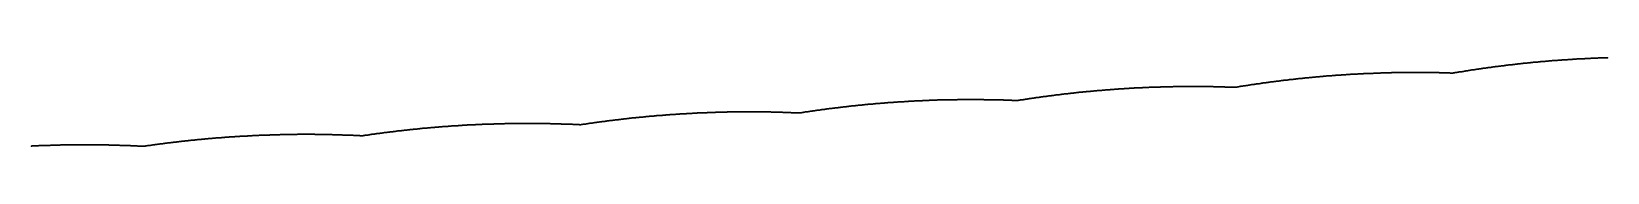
# Model space of a CAD drawing. Header units: metres. Extents: x 0 to 360, y 49 to 117.
# Drawn here: x 180 to 191.24, y 66.75 to 67.38 of the extents above; entities that cross this region are included whole.
import ezdxf

# ---------------------------------------------------------------- set-up
doc = ezdxf.new("R2010")
doc.units = ezdxf.units.M

msp = doc.modelspace()

# ---------------------------------------------------------------- linework, layer by layer
for p in [(190.801, 67.358), (190.807, 67.358), (190.813, 67.359), (190.819, 67.359), (190.825, 67.36), (190.83, 67.36), (190.836, 67.361), (190.842, 67.361), (190.848, 67.362), (190.854, 67.362), (190.86, 67.363), (190.866, 67.363), (190.871, 67.363), (190.877, 67.364), (190.883, 67.364), (190.889, 67.365), (190.895, 67.365), (190.901, 67.366), (190.907, 67.366), (190.913, 67.366), (190.918, 67.367), (190.924, 67.367), (190.93, 67.368), (190.936, 67.368), (190.942, 67.368), (190.948, 67.369), (190.954, 67.369), (190.96, 67.37), (190.965, 67.37), (190.971, 67.37), (190.977, 67.371), (190.983, 67.371), (190.989, 67.371), (190.995, 67.372), (191.001, 67.372), (191.006, 67.373), (191.012, 67.373), (191.018, 67.373), (191.024, 67.374), (191.03, 67.374), (191.036, 67.374), (191.042, 67.375), (191.048, 67.375), (191.053, 67.375), (191.059, 67.375), (191.065, 67.376), (191.071, 67.376), (191.077, 67.376), (191.083, 67.377), (191.089, 67.377), (191.095, 67.377), (191.1, 67.377), (191.106, 67.378), (191.112, 67.378), (191.118, 67.378), (191.124, 67.379), (191.13, 67.379), (191.136, 67.379), (191.141, 67.379), (191.147, 67.38), (191.153, 67.38), (191.159, 67.38), (191.165, 67.38), (191.171, 67.38), (191.177, 67.381), (191.183, 67.381), (191.188, 67.381), (191.194, 67.381), (191.2, 67.382), (191.206, 67.382), (191.212, 67.382), (191.218, 67.382), (191.224, 67.382), (191.229, 67.382), (191.235, 67.383), (191.241, 67.383), (189.162, 67.245), (189.168, 67.246), (189.173, 67.246), (189.179, 67.247), (189.185, 67.247), (189.191, 67.248), (189.197, 67.248), (189.203, 67.249), (189.209, 67.249), (189.215, 67.25), (189.221, 67.25), (189.226, 67.251), (189.232, 67.251), (189.238, 67.252), (189.244, 67.252), (189.25, 67.253), (189.256, 67.253), (189.262, 67.253), (189.268, 67.254), (189.273, 67.254), (189.279, 67.255), (189.285, 67.255), (189.291, 67.256), (189.297, 67.256), (189.303, 67.257), (189.309, 67.257), (189.315, 67.257), (189.32, 67.258), (189.326, 67.258), (189.332, 67.259), (189.338, 67.259), (189.344, 67.26), (189.35, 67.26), (189.356, 67.26), (189.362, 67.261), (189.368, 67.261), (189.373, 67.261), (189.379, 67.262), (189.385, 67.262), (189.391, 67.263), (189.397, 67.263), (189.403, 67.263), (189.409, 67.264), (189.415, 67.264), (189.42, 67.264), (189.426, 67.265), (189.432, 67.265), (189.438, 67.265), (189.444, 67.266), (189.45, 67.266), (189.456, 67.266), (189.462, 67.267), (189.467, 67.267), (189.473, 67.267), (189.479, 67.268), (189.485, 67.268), (189.491, 67.268), (189.497, 67.268), (189.503, 67.269), (189.509, 67.269), (189.515, 67.269), (189.52, 67.269), (189.526, 67.27), (189.532, 67.27), (189.538, 67.27), (189.544, 67.271), (189.55, 67.271), (189.556, 67.271), (189.562, 67.271), (189.567, 67.271), (189.573, 67.272), (189.579, 67.272), (189.585, 67.272), (189.591, 67.272), (189.597, 67.273), (189.603, 67.273), (189.609, 67.273), (189.614, 67.273), (189.62, 67.273), (189.626, 67.274), (189.632, 67.274), (189.638, 67.274), (189.644, 67.274), (189.65, 67.274), (189.656, 67.274), (189.661, 67.275), (189.667, 67.275), (189.673, 67.275), (189.679, 67.275), (189.685, 67.275), (189.691, 67.275), (189.697, 67.275), (189.703, 67.276), (189.708, 67.276), (189.714, 67.276), (189.72, 67.276), (189.726, 67.276), (189.732, 67.276), (189.738, 67.276), (189.744, 67.276), (189.75, 67.276), (189.756, 67.277), (189.761, 67.277), (189.767, 67.277), (189.773, 67.277), (189.779, 67.277), (189.785, 67.277), (189.791, 67.277), (189.797, 67.277), (189.803, 67.277), (189.808, 67.277), (189.814, 67.277), (189.82, 67.277), (189.826, 67.277), (189.832, 67.277), (189.838, 67.277), (189.844, 67.277), (189.85, 67.277), (189.855, 67.277), (189.861, 67.277), (189.867, 67.277), (189.873, 67.277), (189.879, 67.277), (189.885, 67.277), (189.891, 67.277), (189.897, 67.277), (189.902, 67.277), (189.908, 67.277), (189.914, 67.277), (189.92, 67.277), (189.926, 67.277), (189.932, 67.277), (189.938, 67.277), (189.944, 67.277), (189.949, 67.277), (189.955, 67.277), (189.961, 67.277), (189.967, 67.277), (189.973, 67.277), (189.979, 67.277), (189.985, 67.277), (189.991, 67.276), (189.996, 67.276), (190.002, 67.276), (190.008, 67.276), (190.014, 67.276), (190.02, 67.276), (190.026, 67.276), (190.032, 67.276), (190.038, 67.276), (190.043, 67.275), (190.049, 67.275), (190.055, 67.275), (190.061, 67.275), (190.067, 67.275), (190.073, 67.275), (190.079, 67.275), (190.085, 67.274), (190.09, 67.274), (190.096, 67.274), (190.102, 67.274), (190.108, 67.274), (190.114, 67.274), (190.12, 67.273), (190.126, 67.273), (190.132, 67.273), (190.137, 67.273), (190.143, 67.274), (190.149, 67.275), (190.155, 67.276), (190.161, 67.277), (190.167, 67.278), (190.173, 67.279), (190.179, 67.28), (190.184, 67.281), (190.19, 67.282), (190.196, 67.283), (190.202, 67.283), (190.208, 67.284), (190.214, 67.285), (190.22, 67.286), (190.226, 67.287), (190.231, 67.288), (190.237, 67.289), (190.243, 67.29), (190.249, 67.291), (190.255, 67.292), (190.261, 67.293), (190.267, 67.294), (190.273, 67.295), (190.278, 67.296), (190.284, 67.296), (190.29, 67.297), (190.296, 67.298), (190.302, 67.299), (190.308, 67.3), (190.314, 67.301), (190.32, 67.302), (190.325, 67.303), (190.331, 67.303), (190.337, 67.304), (190.343, 67.305), (190.349, 67.306), (190.355, 67.307), (190.361, 67.308), (190.367, 67.308), (190.372, 67.309), (190.378, 67.31), (190.384, 67.311), (190.39, 67.312), (190.396, 67.313), (190.402, 67.313), (190.408, 67.314), (190.414, 67.315), (190.419, 67.316), (190.425, 67.317), (190.431, 67.317), (190.437, 67.318), (190.443, 67.319), (190.449, 67.32), (190.455, 67.32), (190.46, 67.321), (190.466, 67.322), (190.472, 67.323), (190.478, 67.323), (190.484, 67.324), (190.49, 67.325), (190.496, 67.326), (190.502, 67.326), (190.507, 67.327), (190.513, 67.328), (190.519, 67.329), (190.525, 67.329), (190.531, 67.33), (190.537, 67.331), (190.543, 67.331), (190.549, 67.332), (190.554, 67.333), (190.56, 67.333), (190.566, 67.334), (190.572, 67.335), (190.578, 67.335), (190.584, 67.336), (190.59, 67.337), (190.596, 67.337), (190.601, 67.338), (190.607, 67.339), (190.613, 67.339), (190.619, 67.34), (190.625, 67.341), (190.631, 67.341), (190.637, 67.342), (190.643, 67.343), (190.648, 67.343), (190.654, 67.344), (190.66, 67.344), (190.666, 67.345), (190.672, 67.346), (190.678, 67.346), (190.684, 67.347), (190.689, 67.347), (190.695, 67.348), (190.701, 67.349), (190.707, 67.349), (190.713, 67.35), (190.719, 67.35), (190.725, 67.351), (190.731, 67.351), (190.736, 67.352), (190.742, 67.352), (190.748, 67.353), (190.754, 67.354), (190.76, 67.354), (190.766, 67.355), (190.772, 67.355), (190.778, 67.356), (190.783, 67.356), (190.789, 67.357), (190.795, 67.357), (187.454, 67.133), (187.46, 67.133), (187.466, 67.134), (187.472, 67.135), (187.478, 67.135), (187.484, 67.136), (187.49, 67.136), (187.495, 67.137), (187.501, 67.138), (187.507, 67.138), (187.513, 67.139), (187.519, 67.139), (187.525, 67.14), (187.531, 67.14), (187.537, 67.141), (187.543, 67.142), (187.549, 67.142), (187.554, 67.143), (187.56, 67.143), (187.566, 67.144), (187.572, 67.144), (187.578, 67.145), (187.584, 67.145), (187.59, 67.146), (187.596, 67.146), (187.602, 67.147), (187.607, 67.147), (187.613, 67.148), (187.619, 67.148), (187.625, 67.149), (187.631, 67.149), (187.637, 67.15), (187.643, 67.15), (187.649, 67.151), (187.655, 67.151), (187.661, 67.152), (187.666, 67.152), (187.672, 67.153), (187.678, 67.153), (187.684, 67.154), (187.69, 67.154), (187.696, 67.155), (187.702, 67.155), (187.708, 67.156), (187.714, 67.156), (187.719, 67.156), (187.725, 67.157), (187.731, 67.157), (187.737, 67.158), (187.743, 67.158), (187.749, 67.158), (187.755, 67.159), (187.761, 67.159), (187.767, 67.16), (187.772, 67.16), (187.778, 67.16), (187.784, 67.161), (187.79, 67.161), (187.796, 67.162), (187.802, 67.162), (187.808, 67.162), (187.814, 67.163), (187.82, 67.163), (187.825, 67.163), (187.831, 67.164), (187.837, 67.164), (187.843, 67.164), (187.849, 67.165), (187.855, 67.165), (187.861, 67.165), (187.867, 67.166), (187.873, 67.166), (187.879, 67.166), (187.884, 67.167), (187.89, 67.167), (187.896, 67.167), (187.902, 67.167), (187.908, 67.168), (187.914, 67.168), (187.92, 67.168), (187.926, 67.169), (187.932, 67.169), (187.937, 67.169), (187.943, 67.169), (187.949, 67.17), (187.955, 67.17), (187.961, 67.17), (187.967, 67.17), (187.973, 67.171), (187.979, 67.171), (187.985, 67.171), (187.99, 67.171), (187.996, 67.172), (188.002, 67.172), (188.008, 67.172), (188.014, 67.172), (188.02, 67.172), (188.026, 67.173), (188.032, 67.173), (188.038, 67.173), (188.043, 67.173), (188.049, 67.173), (188.055, 67.174), (188.061, 67.174), (188.067, 67.174), (188.073, 67.174), (188.079, 67.174), (188.085, 67.174), (188.091, 67.174), (188.096, 67.175), (188.102, 67.175), (188.108, 67.175), (188.114, 67.175), (188.12, 67.175), (188.126, 67.175), (188.132, 67.175), (188.138, 67.175), (188.144, 67.176), (188.149, 67.176), (188.155, 67.176), (188.161, 67.176), (188.167, 67.176), (188.173, 67.176), (188.179, 67.176), (188.185, 67.176), (188.191, 67.176), (188.197, 67.176), (188.202, 67.176), (188.208, 67.176), (188.214, 67.177), (188.22, 67.177), (188.226, 67.177), (188.232, 67.177), (188.238, 67.177), (188.244, 67.177), (188.25, 67.177), (188.255, 67.177), (188.261, 67.177), (188.267, 67.177), (188.273, 67.177), (188.279, 67.177), (188.285, 67.177), (188.291, 67.177), (188.297, 67.177), (188.303, 67.177), (188.308, 67.177), (188.314, 67.177), (188.32, 67.177), (188.326, 67.177), (188.332, 67.177), (188.338, 67.177), (188.344, 67.177), (188.35, 67.177), (188.356, 67.176), (188.361, 67.176), (188.367, 67.176), (188.373, 67.176), (188.379, 67.176), (188.385, 67.176), (188.391, 67.176), (188.397, 67.176), (188.403, 67.176), (188.409, 67.176), (188.414, 67.176), (188.42, 67.176), (188.426, 67.176), (188.432, 67.175), (188.438, 67.175), (188.444, 67.175), (188.45, 67.175), (188.456, 67.175), (188.462, 67.175), (188.467, 67.175), (188.473, 67.174), (188.479, 67.174), (188.485, 67.174), (188.491, 67.174), (188.497, 67.174), (188.503, 67.174), (188.509, 67.174), (188.514, 67.173), (188.52, 67.173), (188.526, 67.173), (188.532, 67.173), (188.538, 67.173), (188.544, 67.172), (188.55, 67.172), (188.556, 67.172), (188.562, 67.172), (188.567, 67.172), (188.573, 67.171), (188.579, 67.171), (188.585, 67.171), (188.591, 67.172), (188.597, 67.173), (188.603, 67.174), (188.609, 67.175), (188.615, 67.176), (188.62, 67.177), (188.626, 67.178), (188.632, 67.179), (188.638, 67.18), (188.644, 67.181), (188.65, 67.181), (188.656, 67.182), (188.662, 67.183), (188.667, 67.184), (188.673, 67.185), (188.679, 67.186), (188.685, 67.187), (188.691, 67.188), (188.697, 67.189), (188.703, 67.19), (188.709, 67.19), (188.715, 67.191), (188.72, 67.192), (188.726, 67.193), (188.732, 67.194), (188.738, 67.195), (188.744, 67.196), (188.75, 67.196), (188.756, 67.197), (188.762, 67.198), (188.768, 67.199), (188.773, 67.2), (188.779, 67.201), (188.785, 67.202), (188.791, 67.202), (188.797, 67.203), (188.803, 67.204), (188.809, 67.205), (188.815, 67.206), (188.82, 67.206), (188.826, 67.207), (188.832, 67.208), (188.838, 67.209), (188.844, 67.21), (188.85, 67.21), (188.856, 67.211), (188.862, 67.212), (188.868, 67.213), (188.873, 67.213), (188.879, 67.214), (188.885, 67.215), (188.891, 67.216), (188.897, 67.216), (188.903, 67.217), (188.909, 67.218), (188.915, 67.219), (188.921, 67.219), (188.926, 67.22), (188.932, 67.221), (188.938, 67.221), (188.944, 67.222), (188.95, 67.223), (188.956, 67.223), (188.962, 67.224), (188.968, 67.225), (188.973, 67.226), (188.979, 67.226), (188.985, 67.227), (188.991, 67.228), (188.997, 67.228), (189.003, 67.229), (189.009, 67.23), (189.015, 67.23), (189.021, 67.231), (189.026, 67.231), (189.032, 67.232), (189.038, 67.233), (189.044, 67.233), (189.05, 67.234), (189.056, 67.235), (189.062, 67.235), (189.068, 67.236), (189.073, 67.236), (189.079, 67.237), (189.085, 67.238), (189.091, 67.238), (189.097, 67.239), (189.103, 67.239), (189.109, 67.24), (189.115, 67.241), (189.121, 67.241), (189.126, 67.242), (189.132, 67.242), (189.138, 67.243), (189.144, 67.243), (189.15, 67.244), (189.156, 67.244), (185.707, 67.02), (185.713, 67.021), (185.719, 67.022), (185.725, 67.022), (185.731, 67.023), (185.737, 67.024), (185.743, 67.025), (185.749, 67.025), (185.755, 67.026), (185.761, 67.027), (185.766, 67.027), (185.772, 67.028), (185.778, 67.029), (185.784, 67.029), (185.79, 67.03), (185.796, 67.031), (185.802, 67.032), (185.808, 67.032), (185.814, 67.033), (185.82, 67.034), (185.826, 67.034), (185.831, 67.035), (185.837, 67.036), (185.843, 67.036), (185.849, 67.037), (185.855, 67.037), (185.861, 67.038), (185.867, 67.039), (185.873, 67.039), (185.879, 67.04), (185.885, 67.041), (185.891, 67.041), (185.896, 67.042), (185.902, 67.042), (185.908, 67.043), (185.914, 67.044), (185.92, 67.044), (185.926, 67.045), (185.932, 67.045), (185.938, 67.046), (185.944, 67.047), (185.95, 67.047), (185.956, 67.048), (185.961, 67.048), (185.967, 67.049), (185.973, 67.049), (185.979, 67.05), (185.985, 67.05), (185.991, 67.051), (185.997, 67.051), (186.003, 67.052), (186.009, 67.053), (186.015, 67.053), (186.02, 67.054), (186.026, 67.054), (186.032, 67.055), (186.038, 67.055), (186.044, 67.056), (186.05, 67.056), (186.056, 67.057), (186.062, 67.057), (186.068, 67.058), (186.074, 67.058), (186.08, 67.058), (186.085, 67.059), (186.091, 67.059), (186.097, 67.06), (186.103, 67.06), (186.109, 67.061), (186.115, 67.061), (186.121, 67.062), (186.127, 67.062), (186.133, 67.063), (186.139, 67.063), (186.145, 67.063), (186.15, 67.064), (186.156, 67.064), (186.162, 67.065), (186.168, 67.065), (186.174, 67.065), (186.18, 67.066), (186.186, 67.066), (186.192, 67.067), (186.198, 67.067), (186.204, 67.067), (186.209, 67.068), (186.215, 67.068), (186.221, 67.068), (186.227, 67.069), (186.233, 67.069), (186.239, 67.07), (186.245, 67.07), (186.251, 67.07), (186.257, 67.071), (186.263, 67.071), (186.269, 67.071), (186.274, 67.072), (186.28, 67.072), (186.286, 67.072), (186.292, 67.072), (186.298, 67.073), (186.304, 67.073), (186.31, 67.073), (186.316, 67.074), (186.322, 67.074), (186.328, 67.074), (186.333, 67.075), (186.339, 67.075), (186.345, 67.075), (186.351, 67.075), (186.357, 67.076), (186.363, 67.076), (186.369, 67.076), (186.375, 67.076), (186.381, 67.077), (186.387, 67.077), (186.392, 67.077), (186.398, 67.077), (186.404, 67.078), (186.41, 67.078), (186.416, 67.078), (186.422, 67.078), (186.428, 67.078), (186.434, 67.079), (186.44, 67.079), (186.446, 67.079), (186.452, 67.079), (186.457, 67.079), (186.463, 67.08), (186.469, 67.08), (186.475, 67.08), (186.481, 67.08), (186.487, 67.08), (186.493, 67.08), (186.499, 67.081), (186.505, 67.081), (186.511, 67.081), (186.516, 67.081), (186.522, 67.081), (186.528, 67.081), (186.534, 67.081), (186.54, 67.081), (186.546, 67.082), (186.552, 67.082), (186.558, 67.082), (186.564, 67.082), (186.57, 67.082), (186.575, 67.082), (186.581, 67.082), (186.587, 67.082), (186.593, 67.082), (186.599, 67.082), (186.605, 67.083), (186.611, 67.083), (186.617, 67.083), (186.623, 67.083), (186.629, 67.083), (186.634, 67.083), (186.64, 67.083), (186.646, 67.083), (186.652, 67.083), (186.658, 67.083), (186.664, 67.083), (186.67, 67.083), (186.676, 67.083), (186.682, 67.083), (186.688, 67.083), (186.693, 67.083), (186.699, 67.083), (186.705, 67.083), (186.711, 67.083), (186.717, 67.083), (186.723, 67.083), (186.729, 67.083), (186.735, 67.083), (186.741, 67.083), (186.747, 67.083), (186.752, 67.083), (186.758, 67.083), (186.764, 67.083), (186.77, 67.083), (186.776, 67.083), (186.782, 67.083), (186.788, 67.083), (186.794, 67.082), (186.8, 67.082), (186.806, 67.082), (186.811, 67.082), (186.817, 67.082), (186.823, 67.082), (186.829, 67.082), (186.835, 67.082), (186.841, 67.082), (186.847, 67.082), (186.853, 67.082), (186.859, 67.081), (186.865, 67.081), (186.87, 67.081), (186.876, 67.081), (186.882, 67.081), (186.888, 67.081), (186.894, 67.081), (186.9, 67.08), (186.906, 67.08), (186.912, 67.08), (186.918, 67.08), (186.924, 67.08), (186.929, 67.08), (186.935, 67.079), (186.941, 67.079), (186.947, 67.079), (186.953, 67.079), (186.959, 67.079), (186.965, 67.078), (186.971, 67.078), (186.977, 67.078), (186.983, 67.078), (186.988, 67.078), (186.994, 67.077), (187, 67.077), (187.006, 67.077), (187.012, 67.077), (187.018, 67.076), (187.024, 67.076), (187.03, 67.076), (187.036, 67.077), (187.042, 67.078), (187.047, 67.079), (187.053, 67.08), (187.059, 67.081), (187.065, 67.082), (187.071, 67.082), (187.077, 67.083), (187.083, 67.084), (187.089, 67.085), (187.095, 67.086), (187.1, 67.087), (187.106, 67.088), (187.112, 67.089), (187.118, 67.09), (187.124, 67.091), (187.13, 67.091), (187.136, 67.092), (187.142, 67.093), (187.148, 67.094), (187.154, 67.095), (187.159, 67.096), (187.165, 67.097), (187.171, 67.097), (187.177, 67.098), (187.183, 67.099), (187.189, 67.1), (187.195, 67.101), (187.201, 67.102), (187.207, 67.102), (187.213, 67.103), (187.218, 67.104), (187.224, 67.105), (187.23, 67.106), (187.236, 67.106), (187.242, 67.107), (187.248, 67.108), (187.254, 67.109), (187.26, 67.11), (187.266, 67.11), (187.271, 67.111), (187.277, 67.112), (187.283, 67.113), (187.289, 67.113), (187.295, 67.114), (187.301, 67.115), (187.307, 67.116), (187.313, 67.116), (187.319, 67.117), (187.325, 67.118), (187.33, 67.118), (187.336, 67.119), (187.342, 67.12), (187.348, 67.121), (187.354, 67.121), (187.36, 67.122), (187.366, 67.123), (187.372, 67.123), (187.378, 67.124), (187.383, 67.125), (187.389, 67.125), (187.395, 67.126), (187.401, 67.127), (187.407, 67.127), (187.413, 67.128), (187.419, 67.129), (187.425, 67.129), (187.431, 67.13), (187.437, 67.131), (187.442, 67.131), (187.448, 67.132), (183.268, 66.908), (183.274, 66.908), (183.28, 66.908), (183.286, 66.908), (183.292, 66.908), (183.298, 66.909), (183.304, 66.909), (183.31, 66.909), (183.316, 66.909), (183.322, 66.909), (183.328, 66.909), (183.334, 66.91), (183.339, 66.91), (183.345, 66.91), (183.351, 66.91), (183.357, 66.91), (183.363, 66.91), (183.369, 66.91), (183.375, 66.911), (183.381, 66.911), (183.387, 66.911), (183.393, 66.911), (183.399, 66.911), (183.405, 66.911), (183.411, 66.911), (183.417, 66.911), (183.422, 66.911), (183.428, 66.911), (183.434, 66.912), (183.44, 66.912), (183.446, 66.912), (183.452, 66.912), (183.458, 66.912), (183.464, 66.912), (183.47, 66.912), (183.476, 66.912), (183.482, 66.912), (183.488, 66.912), (183.494, 66.912), (183.5, 66.912), (183.506, 66.912), (183.511, 66.912), (183.517, 66.912), (183.523, 66.912), (183.529, 66.912), (183.535, 66.912), (183.541, 66.912), (183.547, 66.912), (183.553, 66.912), (183.559, 66.912), (183.565, 66.912), (183.571, 66.912), (183.577, 66.912), (183.583, 66.912), (183.589, 66.912), (183.594, 66.912), (183.6, 66.912), (183.606, 66.912), (183.612, 66.912), (183.618, 66.912), (183.624, 66.912), (183.63, 66.912), (183.636, 66.912), (183.642, 66.912), (183.648, 66.911), (183.654, 66.911), (183.66, 66.911), (183.666, 66.911), (183.672, 66.911), (183.677, 66.911), (183.683, 66.911), (183.689, 66.911), (183.695, 66.911), (183.701, 66.91), (183.707, 66.91), (183.713, 66.91), (183.719, 66.91), (183.725, 66.91), (183.731, 66.91), (183.737, 66.91), (183.743, 66.91), (183.749, 66.909), (183.754, 66.909), (183.76, 66.909), (183.766, 66.909), (183.772, 66.909), (183.778, 66.908), (183.784, 66.908), (183.79, 66.908), (183.796, 66.908), (183.802, 66.908), (183.95, 66.908), (183.956, 66.909), (183.962, 66.91), (183.968, 66.911), (183.974, 66.912), (183.98, 66.913), (183.986, 66.913), (183.992, 66.914), (183.997, 66.915), (184.003, 66.916), (184.009, 66.917), (184.015, 66.918), (184.021, 66.918), (184.027, 66.919), (184.033, 66.92), (184.039, 66.921), (184.045, 66.922), (184.051, 66.923), (184.057, 66.923), (184.063, 66.924), (184.069, 66.925), (184.074, 66.926), (184.08, 66.927), (184.086, 66.927), (184.092, 66.928), (184.098, 66.929), (184.104, 66.93), (184.11, 66.93), (184.116, 66.931), (184.122, 66.932), (184.128, 66.933), (184.134, 66.933), (184.14, 66.934), (184.146, 66.935), (184.151, 66.936), (184.157, 66.936), (184.163, 66.937), (184.169, 66.938), (184.175, 66.938), (184.181, 66.939), (184.187, 66.94), (184.193, 66.941), (184.199, 66.941), (184.205, 66.942), (184.211, 66.943), (184.217, 66.943), (184.223, 66.944), (184.228, 66.945), (184.234, 66.945), (184.24, 66.946), (184.246, 66.947), (184.252, 66.947), (184.258, 66.948), (184.264, 66.949), (184.27, 66.949), (184.276, 66.95), (184.282, 66.951), (184.288, 66.951), (184.294, 66.952), (184.3, 66.952), (184.305, 66.953), (184.311, 66.954), (184.317, 66.954), (184.323, 66.955), (184.329, 66.955), (184.335, 66.956), (184.341, 66.957), (184.347, 66.957), (184.353, 66.958), (184.359, 66.958), (184.365, 66.959), (184.371, 66.96), (184.377, 66.96), (184.382, 66.961), (184.388, 66.961), (184.394, 66.962), (184.4, 66.962), (184.406, 66.963), (184.412, 66.963), (184.418, 66.964), (184.424, 66.964), (184.43, 66.965), (184.436, 66.965), (184.442, 66.966), (184.448, 66.967), (184.453, 66.967), (184.459, 66.968), (184.465, 66.968), (184.471, 66.968), (184.477, 66.969), (184.483, 66.969), (184.489, 66.97), (184.495, 66.97), (184.501, 66.971), (184.507, 66.971), (184.513, 66.972), (184.519, 66.972), (184.525, 66.973), (184.53, 66.973), (184.536, 66.974), (184.542, 66.974), (184.548, 66.974), (184.554, 66.975), (184.56, 66.975), (184.566, 66.976), (184.572, 66.976), (184.578, 66.977), (184.584, 66.977), (184.59, 66.977), (184.596, 66.978), (184.601, 66.978), (184.607, 66.979), (184.613, 66.979), (184.619, 66.979), (184.625, 66.98), (184.631, 66.98), (184.637, 66.98), (184.643, 66.981), (184.649, 66.981), (184.655, 66.981), (184.661, 66.982), (184.667, 66.982), (184.672, 66.983), (184.678, 66.983), (184.684, 66.983), (184.69, 66.984), (184.696, 66.984), (184.702, 66.984), (184.708, 66.984), (184.714, 66.985), (184.72, 66.985), (184.726, 66.985), (184.732, 66.986), (184.738, 66.986), (184.744, 66.986), (184.749, 66.987), (184.755, 66.987), (184.761, 66.987), (184.767, 66.987), (184.773, 66.988), (184.779, 66.988), (184.785, 66.988), (184.791, 66.988), (184.797, 66.989), (184.803, 66.989), (184.809, 66.989), (184.815, 66.989), (184.82, 66.99), (184.826, 66.99), (184.832, 66.99), (184.838, 66.99), (184.844, 66.99), (184.85, 66.991), (184.856, 66.991), (184.862, 66.991), (184.868, 66.991), (184.874, 66.991), (184.88, 66.992), (184.886, 66.992), (184.891, 66.992), (184.897, 66.992), (184.903, 66.992), (184.909, 66.992), (184.915, 66.993), (184.921, 66.993), (184.927, 66.993), (184.933, 66.993), (184.939, 66.993), (184.945, 66.993), (184.951, 66.993), (184.957, 66.993), (184.962, 66.994), (184.968, 66.994), (184.974, 66.994), (184.98, 66.994), (184.986, 66.994), (184.992, 66.994), (184.998, 66.994), (185.004, 66.994), (185.01, 66.994), (185.016, 66.994), (185.022, 66.995), (185.028, 66.995), (185.033, 66.995), (185.039, 66.995), (185.045, 66.995), (185.051, 66.995), (185.057, 66.995), (185.063, 66.995), (185.069, 66.995), (185.075, 66.995), (185.081, 66.995), (185.087, 66.995), (185.093, 66.995), (185.098, 66.995), (185.104, 66.995), (185.11, 66.995), (185.116, 66.995), (185.122, 66.995), (185.128, 66.995), (185.134, 66.995), (185.14, 66.995), (185.146, 66.995), (185.152, 66.995), (185.158, 66.995), (185.164, 66.995), (185.169, 66.995), (185.175, 66.995), (185.181, 66.995), (185.187, 66.995), (185.193, 66.995), (185.199, 66.995), (185.205, 66.995), (185.211, 66.995), (185.217, 66.994), (185.223, 66.994), (185.229, 66.994), (185.235, 66.994), (185.24, 66.994), (185.246, 66.994), (185.252, 66.994), (185.258, 66.994), (185.264, 66.994), (185.27, 66.994), (185.276, 66.993), (185.282, 66.993), (185.288, 66.993), (185.294, 66.993), (185.3, 66.993), (185.305, 66.993), (185.311, 66.993), (185.317, 66.993), (185.323, 66.992), (185.329, 66.992), (185.335, 66.992), (185.341, 66.992), (185.347, 66.992), (185.353, 66.992), (185.359, 66.991), (185.365, 66.991), (185.37, 66.991), (185.376, 66.991), (185.382, 66.991), (185.388, 66.99), (185.394, 66.99), (185.4, 66.99), (185.406, 66.99), (185.412, 66.99), (185.418, 66.989), (185.424, 66.989), (185.43, 66.989), (185.436, 66.989), (185.441, 66.988), (185.447, 66.988), (185.453, 66.988), (185.459, 66.988), (185.465, 66.987), (185.471, 66.987), (185.477, 66.987), (185.483, 66.988), (185.489, 66.989), (185.495, 66.99), (185.501, 66.991), (185.506, 66.992), (185.512, 66.993), (185.518, 66.994), (185.524, 66.995), (185.53, 66.996), (185.536, 66.996), (185.542, 66.997), (185.548, 66.998), (185.554, 66.999), (185.56, 67), (185.566, 67.001), (185.571, 67.002), (185.577, 67.003), (185.583, 67.003), (185.589, 67.004), (185.595, 67.005), (185.601, 67.006), (185.607, 67.007), (185.613, 67.008), (185.619, 67.008), (185.625, 67.009), (185.631, 67.01), (185.636, 67.011), (185.642, 67.012), (185.648, 67.012), (185.654, 67.013), (185.66, 67.014), (185.666, 67.015), (185.672, 67.016), (185.678, 67.016), (185.684, 67.017), (185.69, 67.018), (185.696, 67.019), (185.701, 67.019), (181.176, 66.795), (181.182, 66.796), (181.188, 66.796), (181.194, 66.797), (181.2, 66.797), (181.206, 66.798), (181.212, 66.799), (181.218, 66.799), (181.224, 66.8), (181.23, 66.8), (181.236, 66.801), (181.242, 66.801), (181.248, 66.802), (181.254, 66.802), (181.26, 66.803), (181.266, 66.804), (181.272, 66.804), (181.278, 66.805), (181.284, 66.805), (181.29, 66.806), (181.295, 66.806), (181.301, 66.807), (181.307, 66.807), (181.313, 66.808), (181.319, 66.808), (181.325, 66.808), (181.331, 66.809), (181.337, 66.809), (181.343, 66.81), (181.349, 66.81), (181.355, 66.811), (181.361, 66.811), (181.367, 66.812), (181.373, 66.812), (181.379, 66.813), (181.385, 66.813), (181.391, 66.813), (181.397, 66.814), (181.403, 66.814), (181.409, 66.815), (181.415, 66.815), (181.42, 66.816), (181.426, 66.816), (181.432, 66.816), (181.438, 66.817), (181.444, 66.817), (181.45, 66.818), (181.456, 66.818), (181.462, 66.818), (181.468, 66.819), (181.474, 66.819), (181.48, 66.819), (181.486, 66.82), (181.492, 66.82), (181.498, 66.82), (181.504, 66.821), (181.51, 66.821), (181.516, 66.821), (181.522, 66.822), (181.528, 66.822), (181.534, 66.822), (181.539, 66.823), (181.545, 66.823), (181.551, 66.823), (181.557, 66.824), (181.563, 66.824), (181.569, 66.824), (181.575, 66.825), (181.581, 66.825), (181.587, 66.825), (181.593, 66.825), (181.599, 66.826), (181.605, 66.826), (181.611, 66.826), (181.617, 66.826), (181.623, 66.827), (181.629, 66.827), (181.635, 66.827), (181.641, 66.827), (181.647, 66.828), (181.653, 66.828), (181.658, 66.828), (181.664, 66.828), (181.67, 66.829), (181.676, 66.829), (181.682, 66.829), (181.688, 66.829), (181.694, 66.829), (181.7, 66.83), (181.706, 66.83), (181.712, 66.83), (181.718, 66.83), (181.724, 66.83), (181.73, 66.831), (181.736, 66.831), (181.742, 66.831), (181.748, 66.831), (181.754, 66.831), (181.76, 66.831), (181.766, 66.831), (181.772, 66.832), (181.777, 66.832), (181.783, 66.832), (181.789, 66.832), (181.795, 66.832), (181.801, 66.832), (181.807, 66.832), (181.813, 66.832), (181.819, 66.833), (181.825, 66.833), (181.831, 66.833), (181.837, 66.833), (181.843, 66.833), (181.849, 66.833), (181.855, 66.833), (181.861, 66.833), (181.867, 66.833), (181.873, 66.833), (181.879, 66.833), (181.884, 66.833), (181.89, 66.833), (181.896, 66.834), (181.902, 66.834), (181.908, 66.834), (181.914, 66.834), (181.92, 66.834), (181.926, 66.834), (181.932, 66.834), (181.938, 66.834), (181.944, 66.834), (181.95, 66.834), (181.956, 66.834), (181.962, 66.834), (181.968, 66.834), (181.974, 66.834), (181.98, 66.834), (181.986, 66.834), (181.992, 66.834), (181.997, 66.834), (182.003, 66.834), (182.009, 66.834), (182.015, 66.834), (182.021, 66.833), (182.027, 66.833), (182.033, 66.833), (182.039, 66.833), (182.045, 66.833), (182.051, 66.833), (182.057, 66.833), (182.063, 66.833), (182.069, 66.833), (182.075, 66.833), (182.081, 66.833), (182.087, 66.833), (182.093, 66.833), (182.099, 66.832), (182.104, 66.832), (182.11, 66.832), (182.116, 66.832), (182.122, 66.832), (182.128, 66.832), (182.134, 66.832), (182.14, 66.832), (182.146, 66.831), (182.152, 66.831), (182.158, 66.831), (182.164, 66.831), (182.17, 66.831), (182.176, 66.831), (182.182, 66.831), (182.188, 66.83), (182.194, 66.83), (182.2, 66.83), (182.205, 66.83), (182.211, 66.83), (182.217, 66.829), (182.223, 66.829), (182.229, 66.829), (182.235, 66.829), (182.241, 66.829), (182.247, 66.828), (182.253, 66.828), (182.259, 66.828), (182.265, 66.828), (182.271, 66.827), (182.277, 66.827), (182.283, 66.827), (182.289, 66.827), (182.295, 66.826), (182.301, 66.826), (182.307, 66.826), (182.312, 66.826), (182.318, 66.825), (182.324, 66.825), (182.33, 66.825), (182.336, 66.825), (182.342, 66.824), (182.348, 66.824), (182.354, 66.824), (182.36, 66.824), (182.366, 66.825), (182.372, 66.826), (182.378, 66.827), (182.384, 66.828), (182.39, 66.829), (182.396, 66.829), (182.402, 66.83), (182.408, 66.831), (182.413, 66.832), (182.419, 66.833), (182.425, 66.834), (182.431, 66.835), (182.437, 66.835), (182.443, 66.836), (182.449, 66.837), (182.455, 66.838), (182.461, 66.839), (182.467, 66.839), (182.473, 66.84), (182.479, 66.841), (182.485, 66.842), (182.491, 66.843), (182.497, 66.843), (182.503, 66.844), (182.508, 66.845), (182.514, 66.846), (182.52, 66.847), (182.526, 66.847), (182.532, 66.848), (182.538, 66.849), (182.544, 66.85), (182.55, 66.85), (182.556, 66.851), (182.562, 66.852), (182.568, 66.853), (182.574, 66.853), (182.58, 66.854), (182.586, 66.855), (182.592, 66.855), (182.598, 66.856), (182.604, 66.857), (182.609, 66.858), (182.615, 66.858), (182.621, 66.859), (182.627, 66.86), (182.633, 66.86), (182.639, 66.861), (182.645, 66.862), (182.651, 66.862), (182.657, 66.863), (182.663, 66.864), (182.669, 66.864), (182.675, 66.865), (182.681, 66.866), (182.687, 66.866), (182.693, 66.867), (182.699, 66.868), (182.704, 66.868), (182.71, 66.869), (182.716, 66.869), (182.722, 66.87), (182.728, 66.871), (182.734, 66.871), (182.74, 66.872), (182.746, 66.872), (182.752, 66.873), (182.758, 66.874), (182.764, 66.874), (182.77, 66.875), (182.776, 66.875), (182.782, 66.876), (182.788, 66.877), (182.794, 66.877), (182.799, 66.878), (182.805, 66.878), (182.811, 66.879), (182.817, 66.879), (182.823, 66.88), (182.829, 66.88), (182.835, 66.881), (182.841, 66.881), (182.847, 66.882), (182.853, 66.882), (182.859, 66.883), (182.865, 66.884), (182.871, 66.884), (182.877, 66.885), (182.883, 66.885), (182.888, 66.885), (182.894, 66.886), (182.9, 66.886), (182.906, 66.887), (182.912, 66.887), (182.918, 66.888), (182.924, 66.888), (182.93, 66.889), (182.936, 66.889), (182.942, 66.89), (182.948, 66.89), (182.954, 66.891), (182.96, 66.891), (182.966, 66.891), (182.972, 66.892), (182.978, 66.892), (182.983, 66.893), (182.989, 66.893), (182.995, 66.894), (183.001, 66.894), (183.007, 66.894), (183.013, 66.895), (183.019, 66.895), (183.025, 66.896), (183.031, 66.896), (183.037, 66.896), (183.043, 66.897), (183.049, 66.897), (183.055, 66.897), (183.061, 66.898), (183.067, 66.898), (183.072, 66.899), (183.078, 66.899), (183.084, 66.899), (183.09, 66.9), (183.096, 66.9), (183.102, 66.9), (183.108, 66.901), (183.114, 66.901), (183.12, 66.901), (183.126, 66.901), (183.132, 66.902), (183.138, 66.902), (183.144, 66.902), (183.15, 66.903), (183.156, 66.903), (183.161, 66.903), (183.167, 66.904), (183.173, 66.904), (183.179, 66.904), (183.185, 66.904), (183.191, 66.905), (183.197, 66.905), (183.203, 66.905), (183.209, 66.905), (183.215, 66.906), (183.221, 66.906), (183.227, 66.906), (183.233, 66.906), (183.239, 66.907), (183.245, 66.907), (183.25, 66.907), (183.256, 66.907), (183.262, 66.907), (183.808, 66.908), (183.814, 66.907), (183.82, 66.907), (183.826, 66.907), (183.832, 66.907), (183.837, 66.906), (183.843, 66.906), (183.849, 66.906), (183.855, 66.906), (183.861, 66.905), (183.867, 66.905), (183.873, 66.905), (183.879, 66.905), (183.885, 66.904), (183.891, 66.904), (183.897, 66.904), (183.903, 66.904), (183.909, 66.903), (183.914, 66.903), (183.92, 66.904), (183.926, 66.905), (183.932, 66.906), (183.938, 66.906), (183.944, 66.907), (179.996, 66.75), (180.002, 66.751), (180.008, 66.751), (180.014, 66.751), (180.02, 66.751), (180.026, 66.752), (180.032, 66.752), (180.038, 66.752), (180.044, 66.752), (180.05, 66.753), (180.056, 66.753), (180.062, 66.753), (180.068, 66.753), (180.074, 66.754), (180.08, 66.754), (180.086, 66.754), (180.092, 66.754), (180.098, 66.754), (180.104, 66.755), (180.11, 66.755), (180.116, 66.755), (180.122, 66.755), (180.128, 66.755), (180.133, 66.756), (180.139, 66.756), (180.145, 66.756), (180.151, 66.756), (180.157, 66.756), (180.163, 66.756), (180.169, 66.757), (180.175, 66.757), (180.181, 66.757), (180.187, 66.757), (180.193, 66.757), (180.199, 66.757), (180.205, 66.758), (180.211, 66.758), (180.217, 66.758), (180.223, 66.758), (180.229, 66.758), (180.235, 66.758), (180.241, 66.758), (180.247, 66.758), (180.253, 66.758), (180.259, 66.758), (180.265, 66.759), (180.271, 66.759), (180.277, 66.759), (180.283, 66.759), (180.289, 66.759), (180.295, 66.759), (180.3, 66.759), (180.306, 66.759), (180.312, 66.759), (180.318, 66.759), (180.324, 66.759), (180.33, 66.759), (180.336, 66.759), (180.342, 66.759), (180.348, 66.759), (180.354, 66.759), (180.36, 66.759), (180.366, 66.759), (180.372, 66.759), (180.378, 66.759), (180.384, 66.759), (180.39, 66.759), (180.396, 66.759), (180.402, 66.759), (180.408, 66.759), (180.414, 66.759), (180.42, 66.759), (180.426, 66.759), (180.432, 66.759), (180.438, 66.759), (180.444, 66.759), (180.45, 66.759), (180.456, 66.759), (180.461, 66.759), (180.467, 66.759), (180.473, 66.759), (180.479, 66.759), (180.485, 66.759), (180.491, 66.759), (180.497, 66.758), (180.503, 66.758), (180.509, 66.758), (180.515, 66.758), (180.521, 66.758), (180.527, 66.758), (180.533, 66.758), (180.539, 66.758), (180.545, 66.758), (180.551, 66.757), (180.557, 66.757), (180.563, 66.757), (180.569, 66.757), (180.575, 66.757), (180.581, 66.757), (180.587, 66.757), (180.593, 66.756), (180.599, 66.756), (180.605, 66.756), (180.611, 66.756), (180.616, 66.756), (180.622, 66.756), (180.628, 66.755), (180.634, 66.755), (180.64, 66.755), (180.646, 66.755), (180.652, 66.755), (180.658, 66.754), (180.664, 66.754), (180.67, 66.754), (180.676, 66.754), (180.682, 66.753), (180.688, 66.753), (180.694, 66.753), (180.7, 66.753), (180.706, 66.752), (180.712, 66.752), (180.718, 66.752), (180.724, 66.752), (180.73, 66.751), (180.736, 66.751), (180.742, 66.751), (180.748, 66.751), (180.754, 66.75), (180.759, 66.75), (180.765, 66.75), (180.771, 66.749), (180.777, 66.749), (180.783, 66.749), (180.789, 66.749), (180.795, 66.749), (180.801, 66.749), (180.807, 66.75), (180.813, 66.751), (180.819, 66.752), (180.825, 66.753), (180.831, 66.754), (180.837, 66.754), (180.843, 66.755), (180.849, 66.756), (180.855, 66.757), (180.861, 66.758), (180.867, 66.759), (180.873, 66.759), (180.879, 66.76), (180.885, 66.761), (180.891, 66.762), (180.897, 66.763), (180.902, 66.763), (180.908, 66.764), (180.914, 66.765), (180.92, 66.766), (180.926, 66.767), (180.932, 66.767), (180.938, 66.768), (180.944, 66.769), (180.95, 66.77), (180.956, 66.77), (180.962, 66.771), (180.968, 66.772), (180.974, 66.773), (180.98, 66.773), (180.986, 66.774), (180.992, 66.775), (180.998, 66.776), (181.004, 66.776), (181.01, 66.777), (181.016, 66.778), (181.022, 66.778), (181.028, 66.779), (181.034, 66.78), (181.039, 66.78), (181.045, 66.781), (181.051, 66.782), (181.057, 66.783), (181.063, 66.783), (181.069, 66.784), (181.075, 66.785), (181.081, 66.785), (181.087, 66.786), (181.093, 66.787), (181.099, 66.787), (181.105, 66.788), (181.111, 66.788), (181.117, 66.789), (181.123, 66.79), (181.129, 66.79), (181.135, 66.791), (181.141, 66.792), (181.147, 66.792), (181.153, 66.793), (181.159, 66.793), (181.165, 66.794), (181.17, 66.795)]:
    msp.add_point(p)

doc.saveas('drawing.dxf')
